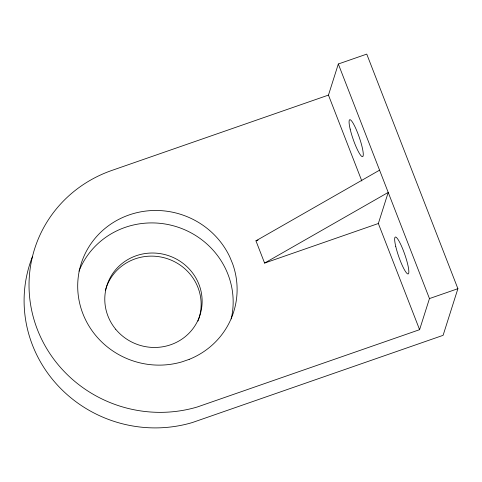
<?xml version="1.0" encoding="UTF-8"?>
<svg xmlns="http://www.w3.org/2000/svg" width="482" height="482" viewBox="0 0 482 482"><rect width="100%" height="100%" fill="white"/><g stroke="black" fill="none" stroke-linecap="round" stroke-linejoin="round"><path stroke-width="0.72" d="M361.831 181.009L328.459 95.099L338.322 63.998L366.76 54.111L457.9 288.688L443.103 335.333L192.396 422.527A128.802 124.121 17.6 0 1 59.563 387.359A128.802 124.121 17.6 0 1 32.493 256.563M328.459 95.099L111.812 170.447A128.802 124.121 17.6 0 0 36.355 326.772A128.802 124.121 17.6 0 0 197.325 406.977L419.593 329.676L378.346 223.509L388.215 192.414L264.594 263.076L255.948 240.825L379.569 170.164M419.593 329.676L429.462 298.575L338.322 63.998M255.948 240.825L258.081 240.084M264.594 263.076L378.346 223.509M429.462 298.575L457.9 288.688M105.365 290.495A48.833 47.061 17.6 0 1 167.278 258.677A48.833 47.061 17.6 0 1 197.963 321.084M78.97 271.191A79.97 77.06 17.6 0 1 176.508 226.709A79.97 77.06 17.6 0 1 231.191 318.951M189.173 359.361L182.19 361.789A79.97 77.06 17.6 0 1 82.675 313.143A79.97 77.06 17.6 0 1 126.784 215.785A79.97 77.06 17.6 0 1 229.745 256.828L232.559 263.6A79.97 77.06 17.6 0 1 189.173 359.361M115.716 329.272A48.833 47.061 17.6 0 0 198.952 317.975A48.833 47.061 17.6 0 0 145.709 253.466A48.833 47.061 17.6 0 0 115.716 329.272M395.74 246.416A19.533 3.199 70.8 0 0 408.013 273.963A19.533 3.199 70.8 0 0 401.476 246.067A19.533 3.199 70.8 0 0 395.74 246.416M350.167 129.128A19.533 3.199 70.8 0 0 362.446 156.674A19.533 3.199 70.8 0 0 355.909 128.778A19.533 3.199 70.8 0 0 350.167 129.128"/></g></svg>
